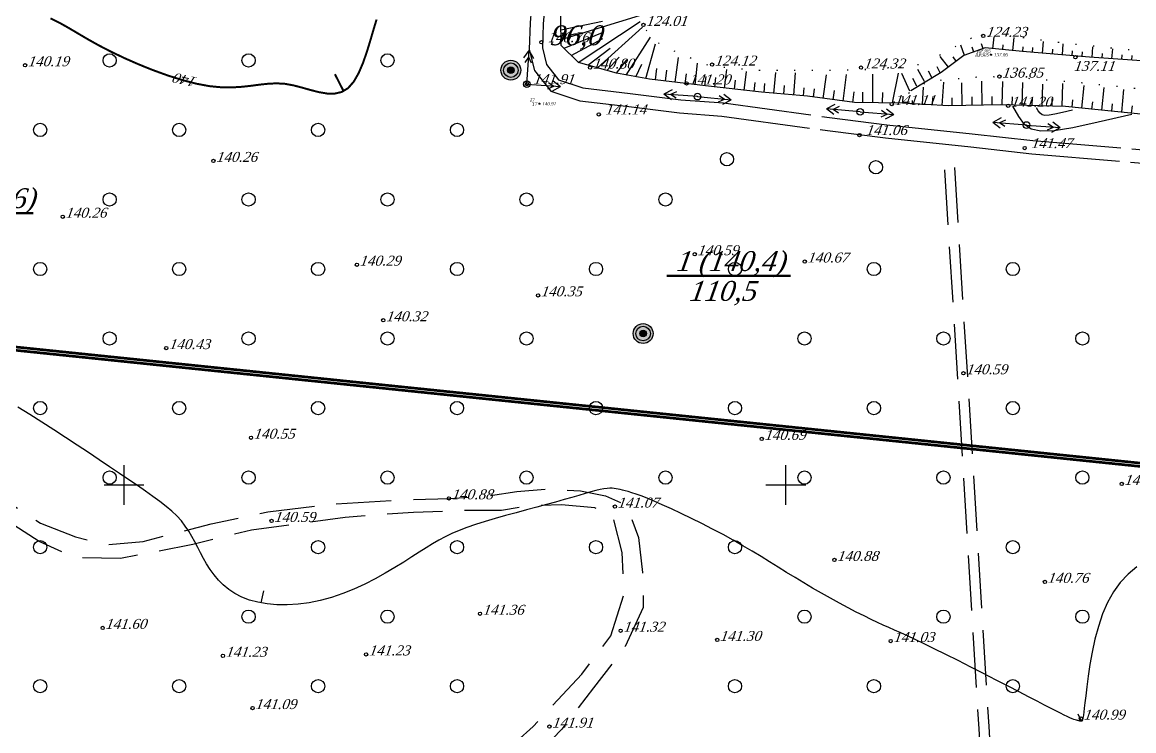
# Model space of a CAD drawing. Header units: millimetres. Extents: x 1400 to 7029, y -1119 to 1612.
# Drawn here: x 2941.4 to 3042.2, y 1150.6 to 1214.7 of the extents above; entities that cross this region are included whole.
import ezdxf
from ezdxf.enums import TextEntityAlignment as Align

# ---------------------------------------------------------------- set-up
doc = ezdxf.new("R2010")
doc.units = ezdxf.units.MM
doc.set_wipeout_variables(frame=1)
for name, pattern in [('ADOT1', [1.6, 0.1, -1.5]), ('AHIDDEN4', [7, 5, -2]), ('AHIDDEN5', [9, 8, -1])]:
    doc.linetypes.add(name, pattern=pattern)
for name, color, linetype in [('02_Горизонт_128', 7, 'Continuous'), ('CONT-MNR', 7, 'Continuous'), ('NOMERA', 7, 'Continuous'), ('авт_дор', 7, 'Continuous'), ('ВЫСОТЫ', 7, 'Continuous'), ('кресты', 7, 'Continuous'), ('НАДЗЕМКА', 7, 'Continuous'), ('НОМЕРА', 7, 'Continuous'), ('ПИКЕТЫ', 7, 'Continuous'), ('РАСТИТ', 7, 'Continuous'), ('Скважины', 7, 'Continuous'), ('СІТУАЦІЯ', 7, 'Continuous'), ('ТОЧКИ', 7, 'Continuous')]:
    doc.layers.add(name, color=color, linetype=linetype)
doc.styles.add('russ', font='timesi.ttf')
doc.styles.add('universw', font='timesi.ttf', dxfattribs={"oblique": 10})

# ---------------------------------------------------------------- blocks, each defined once
blk = doc.blocks.new('A$C29341465')
at = {"color": 0, "linetype": 'ByBlock', "lineweight": -2}
for p, q in [((0.5, 1.2), (0, 1.2)), ((1.2, 2), (1.2, 2.5)), ((1.2, 0.5), (1.2, 0)), ((2, 1.2), (2.5, 1.2))]:
    blk.add_line(p, q, dxfattribs=at)
blk.add_circle((1.2, 1.2), 0.75, dxfattribs=at)
blk = doc.blocks.new('point_s')
at = {"color": 0, "xscale": 0.2, "yscale": 0.2, "zscale": 0.2}
blk.add_blockref('A$C29341465', (-0.25, -0.25), dxfattribs=at)
at = {"layer": 'NOMERA', "color": 1, "style": 'russ'}
blk.add_attdef('NN', text='', height=1, dxfattribs=at).set_placement((-2.16, 0.35), align=Align.BOTTOM_CENTER)
at = {"layer": 'ВЫСОТЫ', "color": 1, "style": 'russ'}
blk.add_attdef('H_VER', (0.88, -0.52), '', height=1, dxfattribs=at)
at = {"layer": 'ВЫСОТЫ', "color": 0, "style": 'russ'}
blk.add_attdef('H_ZEM', (1.19, -1.98), '', height=1, dxfattribs=at)
at = {"layer": 'НОМЕРА', "color": 1, "linetype": 'Continuous', "style": 'russ'}
blk.add_attdef('NAZV', text='', height=1, dxfattribs=at).set_placement((-0.62, -0.07), align=Align.MIDDLE_RIGHT)
at = {"layer": 'ТОЧКИ', "style": 'russ'}
for tag, p in [('T_ST--T_OR', (-0.02, -4.67)), ('H_ST-I-Z', (-0.02, -7.21)), ('S-G_UG-V_UG-V', (0.02, -9.54))]:
    blk.add_attdef(tag, text='', height=1, dxfattribs=at).set_placement(p, align=Align.CENTER)
blk = doc.blocks.new('108')
at = {"color": 0, "linetype": 'Continuous', "lineweight": 0}
blk.add_wipeout([(0.51, -0.12), (0.52, -0.06), (0.52, -0.01), (0.52, 0.05), (0.51, 0.1), (0.5, 0.15), (0.48, 0.2), (0.45, 0.25), (0.42, 0.3), (0.39, 0.34), (0.35, 0.38), (0.31, 0.42), (0.26, 0.45), (0.22, 0.47), (0.17, 0.49), (0.11, 0.51), (0.06, 0.52), (0.01, 0.52), (-0.05, 0.52), (-0.1, 0.51), (-0.15, 0.5), (-0.21, 0.48), (-0.25, 0.45), (-0.3, 0.42), (-0.34, 0.39), (-0.38, 0.35), (-0.42, 0.31), (-0.45, 0.26), (-0.47, 0.22), (-0.49, 0.17), (-0.51, 0.11), (-0.52, 0.06), (-0.52, 0.01), (-0.52, -0.05), (-0.51, -0.1), (-0.5, -0.15), (-0.48, -0.21), (-0.45, -0.25), (-0.42, -0.3), (-0.39, -0.34), (-0.35, -0.38), (-0.31, -0.42), (-0.27, -0.45), (-0.22, -0.47), (-0.17, -0.49), (-0.12, -0.51), (-0.06, -0.52), (-0.01, -0.52), (0.05, -0.52), (0.1, -0.51), (0.15, -0.5), (0.2, -0.48), (0.25, -0.45), (0.3, -0.42), (0.34, -0.39), (0.38, -0.35), (0.42, -0.31), (0.45, -0.27), (0.47, -0.22), (0.49, -0.17)], dxfattribs=at)
at = {"linetype": 'Continuous'}
h = blk.add_hatch(color=0, dxfattribs=at)
edge = h.paths.add_edge_path()
edge.add_arc((0, 0), 0.0196, 0, 360)
at = {"color": 0, "linetype": 'Continuous'}
for radius in [0.5, 0.0196]:
    blk.add_circle((0, 0), radius, dxfattribs=at)
blk = doc.blocks.new('115_3')
at = {"color": 0, "linetype": 'Continuous'}
for p, q in [((0, 0), (5.1, 0)), ((3.22, 0.49), (4.1, 0)), ((3.22, -0.49), (4.1, 0)), ((3.91, 0.76), (5.1, 0)), ((3.91, -0.76), (5.1, 0))]:
    blk.add_line(p, q, dxfattribs=at)
blk = doc.blocks.new('372')
blk.add_circle((0, 0), 1)
blk = doc.blocks.new('368')
at = {"color": 0, "linetype": 'Continuous'}
blk.add_blockref('372', (0, 0), dxfattribs=at)

msp = doc.modelspace()

# ---------------------------------------------------------------- hatches: boundary and pattern name
at = {"layer": 'Скважины', "linetype": 'Continuous'}
for color, points in [(1, [(2986.0196, 1210.4057, 1), (2985.4196, 1210.4057, 1)]), (5, [(2998.6114, 1186.5417, 1), (2996.8114, 1186.5417, 1)]), (5, [(2998.0114, 1186.5417, 1), (2997.4114, 1186.5417, 1)])]:
    msp.add_hatch(color=color, dxfattribs=at).paths.add_polyline_path(points)

# ---------------------------------------------------------------- linework, layer by layer
at = {"layer": '02_Горизонт_128', "color": 0, "linetype": 'Continuous'}
for p, q in [((2990.2592, 1214.0732), (2994.017, 1214.8457)), ((2990.2783, 1213.1732), (2997.3713, 1215.357)), ((2991.8336, 1211.113), (2997.4466, 1214.8216)), ((2990.56, 1212.3854), (2994.0386, 1213.8298)), ((2993.5623, 1210.6164), (2997.6534, 1214.2957)), ((2991.1968, 1211.7492), (2994.0502, 1213.2862)), ((2996.1801, 1209.9661), (2998.3813, 1213.3888)), ((2997.9526, 1209.6508), (2998.8226, 1212.7934)), ((3026.8436, 1211.7463), (3026.5091, 1212.6839)), ((3027.6937, 1212.0496), (3027.5414, 1212.4766)), ((3028.5439, 1212.3529), (3028.3916, 1212.7799)), ((3029.4319, 1212.3517), (3029.5349, 1213.4275)), ((3030.3304, 1212.2656), (3030.3712, 1212.6917)), ((3031.2289, 1212.1795), (3031.3416, 1213.3559)), ((3032.1274, 1212.0936), (3032.1632, 1212.5204)), ((3033.9263, 1211.9427), (3034.0154, 1213.0047)), ((3035.7253, 1211.7918), (3035.8082, 1212.7806)), ((3038.4239, 1211.5681), (3038.4913, 1212.5064)), ((2992.6962, 1210.8618), (2994.7134, 1212.4111)), ((2994.4283, 1210.3711), (2995.5339, 1211.5915)), ((3000.6304, 1209.305), (3000.9065, 1211.5629)), ((3025.3893, 1210.6818), (3024.6576, 1211.6584)), ((3026.1116, 1211.223), (3025.8195, 1211.6129)), ((3033.0269, 1212.0181), (3033.0627, 1212.4449)), ((3034.8258, 1211.8672), (3034.8616, 1212.294)), ((3036.6247, 1211.7163), (3036.6605, 1212.1431)), ((3037.5242, 1211.6409), (3037.56, 1212.0677)), ((3039.3242, 1211.5034), (3039.3549, 1211.9309)), ((3040.2245, 1211.4387), (3040.2882, 1212.3247)), ((3041.1248, 1211.3739), (3041.1555, 1211.8014)), ((3042.0251, 1211.3092), (3042.0558, 1211.7367)), ((2995.2944, 1210.1258), (2996.2226, 1211.3429)), ((2997.0664, 1209.8084), (2997.5855, 1210.9568)), ((2998.8434, 1209.5236), (2998.9707, 1210.5644)), ((3002.4173, 1209.0864), (3002.6552, 1211.0312)), ((3005.0998, 1208.7761), (3005.2891, 1210.4638)), ((3023.2129, 1209.3806), (3022.6289, 1210.4707)), ((3024.6532, 1210.1676), (3024.3612, 1210.7126)), ((2999.7369, 1209.4143), (2999.8569, 1210.3953)), ((3001.5238, 1209.1957), (3001.6319, 1210.0794)), ((3003.3108, 1208.9772), (3003.4161, 1209.8382)), ((3004.2053, 1208.8764), (3004.301, 1209.73)), ((3005.9943, 1208.6758), (3006.088, 1209.5114)), ((3006.8889, 1208.5755), (3007.0814, 1210.2921)), ((3009.5754, 1208.3038), (3009.7377, 1210.1846)), ((3011.369, 1208.1489), (3011.5434, 1210.1692)), ((3014.052, 1207.8494), (3014.3371, 1209.9773)), ((3015.8363, 1207.6102), (3016.1579, 1210.0099)), ((3018.5274, 1207.4534), (3018.5553, 1210.0522)), ((3020.3275, 1207.4341), (3020.8567, 1210.1352)), ((3021.8835, 1208.4966), (3021.1681, 1210.1062)), ((3022.544, 1208.9678), (3022.1832, 1209.6653)), ((3023.8785, 1209.7318), (3023.5834, 1210.3018)), ((3007.7834, 1208.4752), (3007.8759, 1209.3004)), ((3008.6786, 1208.3812), (3008.7495, 1209.2024)), ((3010.4722, 1208.2264), (3010.5391, 1209.0018)), ((3012.2658, 1208.0715), (3012.3291, 1208.8045)), ((3013.1598, 1207.9689), (3013.261, 1208.724)), ((3014.9441, 1207.7298), (3015.0566, 1208.569)), ((3016.7285, 1207.4907), (3016.8561, 1208.4431)), ((3017.6273, 1207.4631), (3017.6376, 1208.4252)), ((3019.4274, 1207.4437), (3019.4376, 1208.3839))]:
    msp.add_line(p, q, dxfattribs=at)
at = {"layer": '02_Горизонт_128', "color": 7, "linetype": 'Continuous'}
for p, q in [((3023.035, 1207.3173), (3023.1276, 1208.8796)), ((3024.8424, 1207.2102), (3024.9666, 1209.3065)), ((3026.6517, 1207.2015), (3026.6095, 1209.2544)), ((3028.4618, 1207.2387), (3028.4174, 1209.4049)), ((3030.272, 1207.2696), (3030.3322, 1209.3773)), ((3032.0818, 1207.218), (3032.1411, 1209.2944)), ((3033.8916, 1207.1663), (3033.9481, 1209.1457)), ((3035.7014, 1207.1146), (3035.7606, 1209.1867)), ((3037.5043, 1206.9553), (3037.7117, 1209.0177)), ((3039.3058, 1206.7742), (3039.5129, 1208.8344)), ((3041.1073, 1206.5931), (3041.3141, 1208.651)), ((3021.2739, 1207.4744), (3021.2969, 1208.0617)), ((3022.1313, 1207.3708), (3022.1482, 1207.6565)), ((3023.9387, 1207.2637), (3023.9778, 1207.9237)), ((3025.7466, 1207.1829), (3025.7317, 1207.9078)), ((3027.5568, 1207.2201), (3027.5412, 1207.9789)), ((3029.3669, 1207.2573), (3029.3511, 1208.0266)), ((3031.1769, 1207.2438), (3031.1986, 1208.0033)), ((3032.9867, 1207.1921), (3033.0077, 1207.9265)), ((3034.7965, 1207.1405), (3034.8167, 1207.8457)), ((3036.6036, 1207.0459), (3036.6724, 1207.7309)), ((3038.4051, 1206.8648), (3038.4741, 1207.5519)), ((3040.2065, 1206.6837), (3040.2755, 1207.37)), ((3042.008, 1206.5026), (3042.0769, 1207.1882))]:
    msp.add_line(p, q, dxfattribs=at)
at = {"layer": '02_Горизонт_128', "color": 32, "linetype": 'ADOT1', "flags": 128}
for points in [[(2998.1123, 1320.4047), (2998.3704, 1319.6539), (2999.8292, 1308.9543), (3000.183, 1305.6637), (3000.219, 1303.5788), (2999.3801, 1296.3957), (2998.4023, 1288.4092), (2998.4402, 1282.1465), (2997.8886, 1276.4525), (2998.5321, 1273.4219), (2998.8079, 1269.5647), (2997.7966, 1265.8912), (2997.3165, 1257.7587), (2996.9939, 1251.9588), (2997.381, 1246.2233), (2997.7697, 1241.1619), (2996.9956, 1235.8131), (2997.3827, 1229.111), (2998.2202, 1223.8015), (2997.7046, 1218.1362), (2997.7046, 1214.325), (2999.3188, 1212.676), (3003.736, 1210.7994), (3008.0516, 1210.3936), (3014.5504, 1210.3936), (3019.7291, 1210.4951), (3023.2323, 1211.0023)], [(3024.5841, 1211.7703), (3024.5841, 1211.7703), (3027.508, 1213.3467), (3030.3392, 1213.6249), (3035.4444, 1212.9294), (3041.6636, 1212.2803), (3046.7689, 1212.0949), (3051.967, 1211.5385), (3056.6724, 1211.6312), (3061.9169, 1211.9093), (3063.7734, 1212.373), (3066.2332, 1212.5121), (3069.8533, 1211.7239), (3072.9165, 1210.6112), (3076.8259, 1209.8219), (3080.2603, 1209.2192), (3085.4585, 1208.9874), (3089.7938, 1209.3106), (3092.9034, 1210.0061), (3097.2661, 1210.1916), (3103.8566, 1209.6816), (3108.838, 1209.1789), (3111.9063, 1208.814), (3113.9518, 1208.5586), (3119.2681, 1209.2264), (3124.1725, 1210.0429), (3127.2669, 1210.0429), (3130.0693, 1209.8679), (3133.4557, 1209.7513), (3136.9588, 1210.6845), (3141.0457, 1212.6675), (3143.3227, 1214.0673), (3148.3146, 1217.1585), (3151.5258, 1218.7916), (3154.737, 1220.3663), (3159.1743, 1221.6495), (3162.7941, 1222.6993), (3165.8885, 1223.6325), (3168.5159, 1224.6823), (3172.4725, 1227.2809), (3178.5384, 1231.1031), (3182.1779, 1232.9676), (3184.231, 1233.8066), (3188.1698, 1233.3121), (3191.9837, 1235.1482), (3197.9663, 1238.8323), (3199.5286, 1240.2094), (3203.5263, 1242.3668), (3207.9015, 1245.1852), (3209.1881, 1247.2967), (3210.2909, 1249.4542), (3212.1289, 1249.7755), (3214.5643, 1249.9132), (3217.0457, 1251.4739), (3224.0096, 1254.3543), (3230.5464, 1256.9222), (3237.8176, 1259.3435), (3242.3714, 1261.1044), (3248.8654, 1263.832), (3249.7127, 1263.6577)]]:
    msp.add_lwpolyline(points, dxfattribs=at)
at = {"layer": '02_Горизонт_128', "color": 250, "linetype": 'ADOT1', "flags": 128}
for points in [[(2998.1123, 1320.4047), (2998.3704, 1319.6539), (2999.8292, 1308.9543), (3000.183, 1305.6637), (3000.219, 1303.5788), (2999.3801, 1296.3957), (2998.4023, 1288.4092), (2998.4402, 1282.1465), (2997.8886, 1276.4525), (2998.5321, 1273.4219), (2998.8079, 1269.5647), (2997.7966, 1265.8912), (2997.3165, 1257.7587), (2996.9939, 1251.9588), (2997.381, 1246.2233), (2997.7697, 1241.1619), (2996.9956, 1235.8131), (2997.3827, 1229.111), (2998.2202, 1223.8015), (2997.7046, 1218.1362), (2997.7046, 1214.325), (2999.3188, 1212.676), (3003.736, 1210.7994), (3008.0516, 1210.3936), (3014.5504, 1210.3936), (3019.7291, 1210.4951), (3023.2323, 1211.0023)], [(3024.5841, 1211.7703), (3024.5841, 1211.7703), (3027.508, 1213.3467), (3030.3392, 1213.6249), (3035.4444, 1212.9294), (3041.6636, 1212.2803), (3046.7689, 1212.0949), (3051.967, 1211.5385), (3056.6724, 1211.6312), (3061.9169, 1211.9093), (3063.7734, 1212.373), (3066.2332, 1212.5121), (3069.8533, 1211.7239), (3072.9165, 1210.6112), (3076.8259, 1209.8219), (3080.2603, 1209.2192), (3085.4585, 1208.9874), (3089.7938, 1209.3106), (3092.9034, 1210.0061), (3097.2661, 1210.1916), (3103.8566, 1209.6816), (3108.838, 1209.1789), (3111.9063, 1208.814), (3113.9518, 1208.5586), (3119.2681, 1209.2264), (3124.1725, 1210.0429), (3127.2669, 1210.0429), (3130.0693, 1209.8679), (3133.4557, 1209.7513), (3136.9588, 1210.6845), (3141.0457, 1212.6675), (3143.3227, 1214.0673), (3148.3146, 1217.1585), (3151.5258, 1218.7916), (3154.737, 1220.3663), (3159.1743, 1221.6495), (3162.7941, 1222.6993), (3165.8885, 1223.6325), (3168.5159, 1224.6823), (3172.4725, 1227.2809), (3178.5384, 1231.1031), (3182.1779, 1232.9676), (3184.231, 1233.8066), (3188.1698, 1233.3121), (3191.9837, 1235.1482), (3197.9663, 1238.8323), (3199.5286, 1240.2094), (3203.5263, 1242.3668), (3207.9015, 1245.1852), (3209.1881, 1247.2967), (3210.2909, 1249.4542), (3212.1289, 1249.7755), (3214.5643, 1249.9132), (3217.0457, 1251.4739), (3224.0096, 1254.3543), (3230.5464, 1256.9222), (3237.8176, 1259.3435), (3242.3714, 1261.1044), (3248.8654, 1263.832), (3249.7127, 1263.6577)]]:
    msp.add_lwpolyline(points, dxfattribs=at)
at = {"layer": '02_Горизонт_128', "color": 7, "linetype": 'ADOT1', "flags": 128}
msp.add_lwpolyline([(3020.4052, 1207.5098), (3023.6237, 1209.4265), (3028.5798, 1209.8391), (3031.4709, 1209.7703), (3037.3219, 1209.289), (3044.0677, 1208.6014), (3048.6108, 1208.2575), (3051.6395, 1208.2575), (3055.9952, 1208.6945), (3062.8664, 1208.4631), (3066.3406, 1207.8461), (3074.0786, 1208.7296), (3079.7937, 1208.0375), (3086.8458, 1207.8557), (3090.7953, 1208.2199), (3095.1795, 1207.6522), (3100.6316, 1206.8352), (3110.1421, 1206.3082), (3115.4163, 1206.69), (3122.8154, 1207.8876), (3125.3372, 1208.1884), (3131.0008, 1207.9722), (3134.9307, 1207.9249), (3137.5348, 1208.6344), (3140.3756, 1210.006), (3145.1711, 1212.6156), (3151.4683, 1215.8792), (3155.7422, 1218.112), (3160.4296, 1220.0512), (3163.7913, 1221.1391), (3166.5374, 1221.8485)], dxfattribs=at)
at = {"layer": '02_Горизонт_128', "color": 0, "linetype": 'Continuous', "flags": 128}
msp.add_lwpolyline([(3047.2241, 1210.9353), (3038.197, 1211.5844), (3032.1171, 1212.0944), (3028.729, 1212.419), (3026.7798, 1211.7235), (3024.7376, 1210.1935), (3021.9802, 1208.5337)], dxfattribs=at)
at = {"layer": '02_Горизонт_128', "color": 30, "linetype": 'Continuous', "flags": 128}
msp.add_lwpolyline([(3036.6505, 1206.7739), (3035.728, 1206.5589), (3035.029, 1206.4082), (3034.5151, 1206.3245), (3034.1482, 1206.3104), (3033.89, 1206.3686), (3033.7022, 1206.502), (3033.5466, 1206.713), (3033.3848, 1207.0046)], dxfattribs=at)
at = {"layer": '02_Горизонт_128', "color": 7, "linetype": 'Continuous'}
for centre in [(2997.7347, 1214.4996), (3028.5574, 1213.5131), (2988.4843, 1212.9345), (3036.906, 1211.5767), (2992.9012, 1210.6382), (3003.9611, 1210.9104), (3017.4685, 1210.6458), (3030.0142, 1209.8237), (3001.6575, 1209.2001), (3020.2565, 1207.3331), (3030.812, 1207.1864)]:
    msp.add_circle(centre, 0.15, dxfattribs=at)
at = {"layer": 'CONT-MNR', "color": 30, "linetype": 'Continuous', "const_width": 0.18, "flags": 128}
msp.add_lwpolyline([(2973.544, 1214.9941), (2973.2637, 1214.0722), (2972.9714, 1213.0712), (2972.6566, 1212.0453), (2972.3088, 1211.049), (2971.9178, 1210.1366), (2971.473, 1209.3623), (2970.964, 1208.7805), (2970.3841, 1208.4291), (2969.7415, 1208.2804), (2969.0482, 1208.29), (2968.316, 1208.414), (2967.5568, 1208.6079), (2966.7826, 1208.8278), (2966.0052, 1209.0293), (2965.2366, 1209.1683), (2964.4839, 1209.2127), (2963.7352, 1209.1792), (2962.9736, 1209.0968), (2962.1825, 1208.9941), (2961.345, 1208.9001), (2960.4445, 1208.8436), (2959.4641, 1208.8535), (2958.3871, 1208.9586), (2957.2046, 1209.1798), (2955.9395, 1209.5068), (2954.6225, 1209.9213), (2953.2843, 1210.4049), (2951.9554, 1210.9395), (2950.6668, 1211.5066), (2949.449, 1212.088), (2948.3328, 1212.6654), (2947.3379, 1213.2225), (2946.4402, 1213.7511), (2945.6047, 1214.245), (2944.7962, 1214.698), (2943.9797, 1215.1038)], dxfattribs=at)
at = {"layer": 'CONT-MNR', "color": 30, "linetype": 'Continuous', "const_width": 0.18, "elevation": 42, "flags": 128}
msp.add_lwpolyline([(2970.5436, 1208.5257), (2969.7702, 1210.0348)], dxfattribs=at)
at = {"layer": 'CONT-MNR', "color": 30, "linetype": 'Continuous', "elevation": 42.3}
msp.add_lwpolyline([(3042.4915, 1165.4008), (3041.6895, 1164.7295), (3040.9808, 1163.9759), (3040.3617, 1163.1306), (3039.8282, 1162.1841), (3039.3756, 1161.1346), (3038.9971, 1160.0105), (3038.6847, 1158.848), (3038.4307, 1157.6832), (3038.2275, 1156.5521), (3038.0673, 1155.491), (3037.9424, 1154.5358), (3037.845, 1153.7227), (3037.7683, 1153.078), (3037.7089, 1152.5889), (3037.6644, 1152.2326), (3037.6323, 1151.9867), (3037.6101, 1151.8284), (3037.5954, 1151.7351), (3037.5857, 1151.6841), (3037.5785, 1151.6528), (3037.5718, 1151.6226), (3037.5647, 1151.5907), (3037.5568, 1151.5582), (3037.5477, 1151.5265), (3037.537, 1151.4966), (3037.5243, 1151.4698), (3037.5092, 1151.4473), (3037.4913, 1151.4303), (3037.47, 1151.4196), (3037.4453, 1151.4148), (3037.4169, 1151.4148), (3037.3844, 1151.4189), (3037.3477, 1151.426), (3037.3064, 1151.4354), (3037.2605, 1151.446), (3037.2096, 1151.4571), (3037.1526, 1151.4684), (3037.0852, 1151.4828), (3037.0023, 1151.5038), (3036.8987, 1151.5352), (3036.7692, 1151.5804), (3036.6086, 1151.643), (3036.4119, 1151.7267), (3036.1738, 1151.835), (3035.8885, 1151.9716), (3035.5472, 1152.1407), (3035.1405, 1152.3465), (3034.659, 1152.5934), (3034.0931, 1152.8854), (3033.4335, 1153.2271), (3032.6708, 1153.6225), (3031.7954, 1154.0759), (3030.8049, 1154.5881), (3029.7247, 1155.145), (3028.5875, 1155.7292), (3027.4256, 1156.3231), (3026.2715, 1156.9091), (3025.1577, 1157.4698), (3024.1166, 1157.9875), (3023.1807, 1158.4447), (3022.3728, 1158.8295), (3021.6764, 1159.1517), (3021.0656, 1159.4269), (3020.5142, 1159.6705), (3019.9961, 1159.8981), (3019.4854, 1160.125), (3018.9557, 1160.3669), (3018.3812, 1160.6391), (3017.742, 1160.9536), (3017.0436, 1161.3082), (3016.2978, 1161.697), (3015.5166, 1162.1144), (3014.7117, 1162.5545), (3013.895, 1163.0116), (3013.0783, 1163.4798), (3012.2734, 1163.9534), (3011.4887, 1164.4277), (3010.7185, 1164.9026), (3009.9535, 1165.3791), (3009.1845, 1165.8581), (3008.4023, 1166.3405), (3007.5976, 1166.8275), (3006.7614, 1167.3199), (3005.8843, 1167.8187), (3004.9618, 1168.3233), (3004.0085, 1168.827), (3003.0435, 1169.3212), (3002.0862, 1169.7976), (3001.1556, 1170.2477), (3000.271, 1170.6632), (2999.4517, 1171.0356), (2998.7169, 1171.3566), (2998.0808, 1171.6203), (2997.5377, 1171.8314), (2997.0772, 1171.9971), (2996.6886, 1172.1247), (2996.3613, 1172.2215), (2996.0847, 1172.2947), (2995.8483, 1172.3516), (2995.6414, 1172.3995), (2995.4536, 1172.4437), (2995.2747, 1172.4827), (2995.0948, 1172.5129), (2994.9038, 1172.5309), (2994.6918, 1172.5332), (2994.4487, 1172.5163), (2994.1646, 1172.4767), (2993.8294, 1172.411), (2993.4348, 1172.3167), (2992.979, 1172.1953), (2992.4621, 1172.0496), (2991.884, 1171.8821), (2991.2446, 1171.6954), (2990.5439, 1171.4922), (2989.7818, 1171.275), (2988.9583, 1171.0465), (2988.0764, 1170.8089), (2987.1515, 1170.5636), (2986.2021, 1170.3114), (2985.2467, 1170.0532), (2984.3036, 1169.79), (2983.3915, 1169.5226), (2982.5286, 1169.252), (2981.7336, 1168.9791), (2981.0185, 1168.7038), (2980.3696, 1168.4221), (2979.7669, 1168.1287), (2979.1903, 1167.8185), (2978.6199, 1167.4865), (2978.0355, 1167.1275), (2977.4171, 1166.7364), (2976.7447, 1166.308), (2976.0029, 1165.8407), (2975.1958, 1165.3458), (2974.3319, 1164.8381), (2973.42, 1164.3324), (2972.4687, 1163.8436), (2971.4867, 1163.3864), (2970.4827, 1162.9756), (2969.4653, 1162.626), (2968.4434, 1162.3497), (2967.4272, 1162.1477), (2966.4266, 1162.0181), (2965.452, 1161.9594), (2964.5135, 1161.9697), (2963.6214, 1162.0474), (2962.7858, 1162.1907), (2962.017, 1162.3978), (2961.3225, 1162.6662), (2960.6993, 1162.9892), (2960.1415, 1163.3596), (2959.6435, 1163.77), (2959.1995, 1164.213), (2958.8037, 1164.6812), (2958.4504, 1165.1672), (2958.1338, 1165.6637), (2957.8475, 1166.164), (2957.5819, 1166.6652), (2957.3265, 1167.165), (2957.0711, 1167.6611), (2956.8053, 1168.1515), (2956.5186, 1168.6338), (2956.2009, 1169.1059), (2955.8417, 1169.5655), (2955.4322, 1170.012), (2954.9704, 1170.4505), (2954.4556, 1170.8878), (2953.8872, 1171.3307), (2953.2648, 1171.7859), (2952.5876, 1172.2602), (2951.8552, 1172.7604), (2951.0669, 1173.2931), (2950.2233, 1173.8632), (2949.3288, 1174.4672), (2948.389, 1175.0998), (2947.4093, 1175.7557), (2946.3953, 1176.4295), (2945.3526, 1177.1159), (2944.2866, 1177.8093), (2943.2029, 1178.5046), (2942.1086, 1179.1953), (2941.0174, 1179.8706)], dxfattribs=at)
at = {"layer": 'CONT-MNR', "color": 30, "linetype": 'Continuous', "elevation": 42.3, "flags": 128}
for points in [[(2963.0864, 1162.1392), (2963.3254, 1163.2178)], [(3037.47, 1151.4196), (3037.1566, 1152.0645)]]:
    msp.add_lwpolyline(points, dxfattribs=at)
at = {"layer": 'кресты', "color": 3, "linetype": 'Continuous'}
for p, q in [((2950.6513, 1171.0275), (2950.6513, 1174.6275)), ((3010.6513, 1171.0275), (3010.6513, 1174.6275)), ((2948.8513, 1172.8275), (2952.4513, 1172.8275)), ((3008.8513, 1172.8275), (3012.4513, 1172.8275))]:
    msp.add_line(p, q, dxfattribs=at)
at = {"layer": 'ПИКЕТЫ', "color": 7, "linetype": 'Continuous'}
for centre in [(2941.6764, 1210.8451), (2993.6953, 1206.3945), (3017.3323, 1204.5285), (3032.3083, 1203.3405), (2958.7551, 1202.1854), (2945.091, 1197.1263), (3002.3892, 1193.7306), (2971.7614, 1192.782), (3012.3685, 1193.0694), (2988.1932, 1190.0031), (2974.155, 1187.7413), (2954.4799, 1185.2221), (3026.7518, 1182.9397), (2962.1588, 1177.1076), (3008.4743, 1176.9943), (3041.1071, 1172.922), (2980.1099, 1171.6075), (2995.1579, 1170.8664), (2964.0174, 1169.5647), (3015.0577, 1166.0271), (3034.1382, 1164.0457), (2982.9233, 1161.1529), (2948.7091, 1159.8749), (2995.6767, 1159.6184), (3004.4288, 1158.7839), (3020.1588, 1158.6807), (2959.6132, 1157.3429), (2972.5993, 1157.4682), (2962.2964, 1152.6064), (2989.2204, 1150.9324), (3037.4105, 1151.6547)]:
    msp.add_circle(centre, 0.15, dxfattribs=at)
at = {"layer": 'Скважины', "color": 0, "linetype": 'Continuous', "lineweight": 50}
for p, q in [((2931.1769, 1197.4651), (2942.3961, 1197.4632)), ((2999.856, 1191.7631), (3011.0752, 1191.7612))]:
    msp.add_line(p, q, dxfattribs=at)
at = {"layer": 'Скважины', "color": 1, "linetype": 'Continuous'}
for centre, radius in [((2985.7196, 1210.4057), 0.3), ((2985.7245, 1210.3654), 0.15), ((2985.8496, 1210.3805), 0.15)]:
    msp.add_circle(centre, radius, dxfattribs=at)
at = {"layer": 'Скважины', "color": 1}
msp.add_circle((2985.7245, 1210.3654), 0.15, dxfattribs=at)
at = {"layer": 'Скважины', "color": 5, "linetype": 'Continuous'}
for centre, radius in [((2997.7114, 1186.5417), 0.9), ((2997.7114, 1186.5417), 0.66), ((2997.7114, 1186.5417), 0.3), ((2997.7164, 1186.5015), 0.15), ((2997.8414, 1186.5166), 0.15)]:
    msp.add_circle(centre, radius, dxfattribs=at)
at = {"layer": 'Скважины', "color": 5}
msp.add_circle((2997.7164, 1186.5015), 0.15, dxfattribs=at)
at = {"layer": 'СІТУАЦІЯ', "color": 7, "linetype": 'AHIDDEN4', "flags": 128}
for points in [[(3030.2019, 1119.5377), (3028.178, 1150.7226), (3025.0423, 1201.9704)], [(3031.1052, 1119.7518), (3029.0815, 1150.9343), (3025.946, 1202.1795)], [(2931.7935, 1178.328), (2932.6536, 1177.0787), (2935.9695, 1174.5652), (2939.9715, 1171.3661), (2943.0587, 1169.3666), (2946.2602, 1168.1099), (2949.176, 1167.4243), (2952.3775, 1167.71), (2958.552, 1169.3095), (2963.6973, 1170.3949), (2969.4716, 1171.0804), (2976.2431, 1171.4863), (2980.1879, 1171.6006), (2983.561, 1171.8291), (2986.248, 1172.2289), (2988.9922, 1172.4575), (2992.0223, 1172.2861), (2994.3091, 1171.8291), (2996.2177, 1171.0039), (2997.2973, 1168.0553), (2997.6572, 1164.8908), (2997.7292, 1161.7264), (2996.0738, 1158.2024), (2993.2283, 1154.4411), (2990.3402, 1150.7094), (2989.4937, 1149.8138), (2989.3467, 1149.079), (2990.8156, 1148.0092), (2995.7701, 1145.1483), (3000.0109, 1142.999), (3004.592, 1140.4615), (3007.6793, 1138.123), (3010.451, 1136.0199), (3013.5382, 1133.3082), (3021.5585, 1124.697), (3025.2477, 1120.5657), (3026.2018, 1119.7395), (3030.2727, 1119.4853)]]:
    msp.add_lwpolyline(points, dxfattribs=at)
msp.add_lwpolyline([(2933.0236, 1174.6741), (2932.6806, 1174.3313), (2934.7959, 1170.7895), (2936.7397, 1166.2194), (2938.1118, 1159.4213), (2938.5232, 1155.2247), (2938.8663, 1150.4832), (2938.5232, 1146.8842), (2937.4942, 1144.6563), (2937.843, 1143.8939), (2941.502, 1141.4946), (2944.189, 1138.8097), (2946.876, 1134.6966), (2949.918, 1130.6203), (2951.9762, 1129.6492), (2955.1778, 1129.5349), (2957.5218, 1129.8777), (2963.4103, 1133.0768), (2973.6643, 1139.604), (2980.2961, 1144.2884), (2987.7447, 1150.9419), (2992.1468, 1155.6834), (2994.7767, 1159.1681), (2995.9773, 1162.9385), (2995.8058, 1166.7088), (2995.0048, 1169.941), (2993.3469, 1170.7408), (2990.3169, 1171.0264), (2987.2296, 1170.9122), (2984.8856, 1170.5123), (2981.9699, 1170.5123), (2976.8817, 1170.3409), (2970.7073, 1169.8839), (2962.1888, 1168.7413), (2956.872, 1167.4274), (2950.3194, 1166.1675), (2946.1459, 1166.2247), (2942.9443, 1167.71), (2939.8, 1169.7094), (2936.141, 1172.6229), (2934.1972, 1174.1081)], close=True, dxfattribs=at)

# ---------------------------------------------------------------- block references
at = {"color": 7, "xscale": 0.3, "yscale": 0.3, "zscale": 0.3}
msp.add_blockref('point_s', (2988.3103, 1207.3695), dxfattribs=at).add_auto_attribs({'NN': 'T7', 'H_VER': '140.91', 'NAZV': 'T7'})
at = {"layer": '02_Горизонт_128', "color": 7, "xscale": 0.3, "yscale": 0.3, "zscale": 0.3}
msp.add_blockref('point_s', (3029.2573, 1211.8095), dxfattribs=at).add_auto_attribs({'NN': 'RP305', 'H_VER': '137.06', 'NAZV': 'RP305'})
at = {"layer": 'НАДЗЕМКА', "color": 7, "linetype": 'Continuous', "xscale": 0.6, "yscale": 0.6, "zscale": 0.6}
for p in [(2987.1703, 1209.1425), (3002.6473, 1208.0085), (3017.3912, 1206.6277), (3032.4735, 1205.434)]:
    msp.add_blockref('108', p, dxfattribs=at)
at = {"layer": 'РАСТИТ', "color": 7, "linetype": 'Continuous', "xscale": 0.6, "yscale": 0.6, "zscale": 0.6}
for p in [(2949.3397, 1211.2909), (2961.9397, 1211.2909), (2974.5397, 1211.2909), (2943.0397, 1204.9909), (2955.6397, 1204.9909), (2968.2397, 1204.9909), (2980.8397, 1204.9909), (3005.3161, 1202.3331), (3018.8206, 1201.6101), (2949.3397, 1198.6909), (2961.9397, 1198.6909), (2974.5397, 1198.6909), (2987.1397, 1198.6909), (2999.7397, 1198.6909), (2943.0397, 1192.3909), (2955.6397, 1192.3909), (2968.2397, 1192.3909), (2980.8397, 1192.3909), (2993.4397, 1192.3909), (3006.0397, 1192.3909), (3018.6397, 1192.3909), (3031.2397, 1192.3909), (2949.3397, 1186.0909), (2961.9397, 1186.0909), (2974.5397, 1186.0909), (2987.1397, 1186.0909), (3012.3397, 1186.0909), (3024.9397, 1186.0909), (3037.5397, 1186.0909), (2943.0397, 1179.7909), (2955.6397, 1179.7909), (2968.2397, 1179.7909), (2980.8397, 1179.7909), (2993.4397, 1179.7909), (3006.0397, 1179.7909), (3018.6397, 1179.7909), (3031.2397, 1179.7909), (2949.3397, 1173.4909), (2961.9397, 1173.4909), (2974.5397, 1173.4909), (2987.1397, 1173.4909), (2999.7397, 1173.4909), (3012.3397, 1173.4909), (3024.9397, 1173.4909), (3037.5397, 1173.4909), (2943.0397, 1167.1909), (2968.2397, 1167.1909), (2980.8397, 1167.1909), (2993.4397, 1167.1909), (3006.0397, 1167.1909), (3031.2397, 1167.1909), (2961.9397, 1160.8909), (2974.5397, 1160.8909), (3012.3397, 1160.8909), (3024.9397, 1160.8909), (3037.5397, 1160.8909), (2943.0397, 1154.5909), (2955.6397, 1154.5909), (2968.2397, 1154.5909), (2980.8397, 1154.5909), (3006.0397, 1154.5909), (3018.6397, 1154.5909), (3031.2397, 1154.5909)]:
    msp.add_blockref('368', p, dxfattribs=at)

# ---------------------------------------------------------------- texts
at = {"layer": '02_Горизонт_128', "color": 7, "linetype": 'Continuous', "style": 'universw', "oblique": 10}
for s, p in [('124.01', (2998.0033, 1214.413)), ('140.76', (2989.0843, 1212.9345)), ('124.23', (3028.8259, 1213.4264)), ('140.80', (2993.1697, 1210.5515)), ('124.12', (3004.2297, 1210.8238)), ('124.32', (3017.737, 1210.5591)), ('136.85', (3030.2827, 1209.737)), ('137.11', (3036.7696, 1210.3375)), ('141.20', (3001.926, 1209.1134)), ('141.11', (3020.525, 1207.2464)), ('141.20', (3031.0806, 1207.0997))]:
    msp.add_text(s, height=0.9, dxfattribs=at).set_placement(p)
at = {"layer": 'CONT-MNR', "color": 30, "linetype": 'Continuous', "style": 'universw', "oblique": 10}
msp.add_text('140', height=0.9, rotation=167.295317, dxfattribs=at).set_placement((2956.1952, 1209.511), align=Align.MIDDLE)
at = {"layer": 'ПИКЕТЫ', "color": 7, "linetype": 'Continuous', "style": 'universw', "oblique": 10}
for s, p in [('140.19', (2941.9449, 1210.7585)), ('141.14', (2994.2953, 1206.3945)), ('141.06', (3017.9323, 1204.5285)), ('141.47', (3032.9083, 1203.3405)), ('140.26', (2959.0237, 1202.0987)), ('140.26', (2945.3596, 1197.0396)), ('140.59', (3002.6577, 1193.644)), ('140.29', (2972.0299, 1192.6953)), ('140.67', (3012.6371, 1192.9828)), ('140.35', (2988.4617, 1189.9165)), ('140.32', (2974.4235, 1187.6546)), ('140.43', (2954.7485, 1185.1355)), ('140.59', (3027.0203, 1182.853)), ('140.55', (2962.4273, 1177.0209)), ('140.69', (3008.7429, 1176.9076)), ('140.51', (3041.3757, 1172.8353)), ('140.88', (2980.3784, 1171.5209)), ('141.07', (2995.4264, 1170.7798)), ('140.59', (2964.2859, 1169.478)), ('140.88', (3015.3263, 1165.9405)), ('140.76', (3034.4067, 1163.959)), ('141.36', (2983.1918, 1161.0662)), ('141.60', (2948.9776, 1159.7882)), ('141.32', (2995.9452, 1159.5317)), ('141.30', (3004.6973, 1158.6972)), ('141.03', (3020.4273, 1158.594)), ('141.23', (2959.8817, 1157.2562)), ('141.23', (2972.8679, 1157.3815)), ('141.09', (2962.565, 1152.5197)), ('140.99', (3037.679, 1151.568)), ('141.91', (2989.4889, 1150.8457))]:
    msp.add_text(s, height=0.9, dxfattribs=at).set_placement(p)
at = {"layer": 'Скважины', "color": 7, "style": 'universw', "oblique": 10}
for s, p in [('96,0', (2989.2444, 1212.6646)), ('34 (140,6)', (2931.3263, 1197.9088)), (' 1 (140,4)', (3000.0054, 1192.2068)), ('110,5', (3001.8671, 1189.506))]:
    msp.add_text(s, height=1.8, dxfattribs=at).set_placement(p)

# ---------------------------------------------------------------- next in the draw order: hatches: boundary and pattern name
at = {"layer": 'Скважины', "linetype": 'Continuous'}
msp.add_hatch(color=1, dxfattribs=at).paths.add_polyline_path([(2986.6196, 1210.4057, 1), (2984.8196, 1210.4057, 1)])

# ---------------------------------------------------------------- next in the draw order: linework, layer by layer
at = {"color": 6, "linetype": 'Continuous', "lineweight": 60, "flags": 128}
msp.add_lwpolyline([(3374.7034, 1362.0214, 0.24, 0.24, 0), (3263.109, 1295.3115, 0.24, 0.24, 0), (3249.1634, 1263.3117, 0.24, 0.24, 0), (3217.6097, 1221.1407, 0.24, 0.24, 0), (3221.9504, 1124.988, 0.24, 0.24, 0), (3074.2504, 1171.2569, 0.24, 0.24, 0), (2925.548, 1186.5997, 0.24, 0.24, 0), (2941.5578, 1368.4142, 0.24, 0.24, 0), (2942.8387, 1415.2605, 0, 0, 0), (3036.3911, 1417.5492, 0.24, 0.24, 0), (3140.0267, 1452.3008, 0.24, 0.24, 0), (3197.9798, 1458.7744, 0.24, 0.24, 0), (3315.7553, 1456.3401, 0.24, 0.24, 0), (3351.4513, 1474.3275, 0.24, 0.24, 0), (3374.7043, 1474.2089, 0.24, 0.24, 0)], format="xyseb", dxfattribs=at)
at = {"color": 1, "linetype": 'Continuous', "lineweight": 211, "const_width": 0.24, "flags": 128}
msp.add_lwpolyline([(2943.1308, 1414.9675), (3036.4436, 1417.2504), (3140.0917, 1452.0062), (3197.9934, 1458.474), (3315.097, 1456.064), (3363.654, 1355.4312), (3262.8726, 1295.52), (3248.9023, 1263.4635), (3217.3052, 1221.2345), (3221.6314, 1125.4023), (3074.3112, 1171.5522), (2925.8727, 1186.8678), (2941.8575, 1368.3969)], close=True, dxfattribs=at)
at = {"layer": '02_Горизонт_128', "color": 0, "linetype": 'Continuous', "flags": 128}
msp.add_lwpolyline([(3021.2276, 1207.4244), (3016.874, 1207.4712), (3012.6268, 1208.0403), (3008.4314, 1208.4025), (3003.3554, 1208.9717), (2998.2795, 1209.5926), (2995.3135, 1210.1203), (2991.8432, 1211.1034), (2990.2894, 1212.6557), (2990.2376, 1215.0875), (2990.7037, 1223.6249), (2991.7644, 1233.617), (2992.6358, 1240.8132), (2992.9843, 1244.8755), (2993.6242, 1253.9062), (2994.0308, 1261.8567), (2994.4604, 1265.2964), (2995.0897, 1271.5429), (2995.8641, 1279.7588), (2995.7179, 1286.1102), (2996.3756, 1294.5788), (2997.5447, 1304.1933), (2997.952, 1309.6898), (2998.0488, 1320.4262)], dxfattribs=at)
at = {"layer": '02_Горизонт_128', "color": 7, "linetype": 'Continuous', "flags": 128}
msp.add_lwpolyline([(3166.3231, 1221.6499), (3158.6142, 1217.7995), (3150.1433, 1213.7699), (3141.5082, 1209.0281), (3129.8312, 1203.6608), (3127.9686, 1202.8736), (3121.287, 1200.7855), (3114.6904, 1199.997), (3104.0342, 1199.8844), (3093.6199, 1201.6951), (3089.4931, 1202.1384), (3071.8219, 1204.4685), (3059.1246, 1205.148), (3044.8816, 1206.2137), (3036.0059, 1207.1059), (3030.1446, 1207.2732), (3025.417, 1207.1761), (3021.2276, 1207.4244)], dxfattribs=at)
at = {"layer": 'CONT-MNR', "color": 30, "linetype": 'Continuous', "flags": 128}
msp.add_lwpolyline([(3042.0177, 1206.3947), (3038.9734, 1205.6854), (3036.6666, 1205.188), (3034.971, 1204.9116), (3033.7603, 1204.8651), (3032.9082, 1205.0574), (3032.2885, 1205.4973), (3031.7748, 1206.1939), (3031.2408, 1207.1561)], dxfattribs=at)
at = {"layer": 'авт_дор', "color": 7, "linetype": 'AHIDDEN5'}
for points in [[(2988.3533, 1226.4859), (2987.9585, 1220.6916), (2987.4652, 1214.6915), (2987.3691, 1212.2911), (2987.8497, 1210.3708), (2989.3394, 1208.4984), (2991.9826, 1207.6343), (2996.4039, 1207.1062), (3001.0175, 1206.5301), (3004.8621, 1206.2421), (3014.4421, 1204.938), (3019.6804, 1204.2659), (3027.4177, 1203.4498), (3032.9443, 1202.8257), (3048.5813, 1201.5234), (3066.4592, 1199.7173), (3084.047, 1198.8614), (3098.7312, 1197.9677), (3105.5828, 1197.4449), (3115.384, 1196.8574), (3122.3368, 1196.0013), (3122.3368, 1196.0013), (3122.3368, 1196.0013)], [(2989.5505, 1226.4043), (2989.1551, 1220.6016), (2988.6632, 1214.6183), (2988.575, 1212.4152), (2988.9506, 1210.9144), (2990.0544, 1209.5272), (2992.2427, 1208.8118), (2996.5494, 1208.2974), (3001.1367, 1207.7246), (3004.988, 1207.436), (3014.5994, 1206.1277), (3019.8197, 1205.4579), (3027.548, 1204.6427), (3033.0615, 1204.0201), (3048.6914, 1202.7184), (3066.5487, 1200.9144), (3084.1126, 1200.0596), (3098.8133, 1199.1649), (3105.6596, 1198.6425), (3115.3399, 1198.1396), (3122.556, 1197.4833), (3122.556, 1197.4833), (3122.556, 1197.4833)]]:
    msp.add_lwpolyline(points, dxfattribs=at)
at = {"layer": 'ПИКЕТЫ', "color": 7, "linetype": 'Continuous'}
msp.add_circle((2987.1703, 1209.1425), 0.15, dxfattribs=at)
at = {"layer": 'Скважины', "color": 1, "linetype": 'Continuous'}
for radius in [0.9, 0.66]:
    msp.add_circle((2985.7196, 1210.4057), radius, dxfattribs=at)

# ---------------------------------------------------------------- next in the draw order: block references
at = {"layer": 'НАДЗЕМКА', "color": 7, "linetype": 'Continuous'}
for p, xscale, yscale, zscale, rotation in [((2987.1703, 1209.1425), 0.6, 0.6, 0.6, 85.859), ((2987.1703, 1209.1425), 0.5999999999999998, 0.5999999999999998, 0.5999999999999998, 355.8094), ((3002.6473, 1208.0085), 0.6, 0.6, 0.6, 175.8094), ((3002.6473, 1208.0085), 0.6, 0.6, 0.6, 354.6496), ((3017.3912, 1206.6277), 0.6000000000000003, 0.6000000000000003, 0.6000000000000003, 174.6496), ((3017.3912, 1206.6277), 0.6, 0.6, 0.6, 355.4748), ((3032.4735, 1205.434), 0.6, 0.6, 0.6, 175.4748), ((3032.4735, 1205.434), 0.5999999999999999, 0.5999999999999999, 0.5999999999999999, 355.6999)]:
    msp.add_blockref('115_3', p, dxfattribs=dict(at, xscale=xscale, yscale=yscale, zscale=zscale, rotation=rotation))

# ---------------------------------------------------------------- next in the draw order: texts
at = {"layer": 'ПИКЕТЫ', "color": 7, "linetype": 'Continuous', "style": 'universw', "oblique": 10}
msp.add_text('141.91', height=0.9, dxfattribs=at).set_placement((2987.7703, 1209.1425))

doc.saveas('drawing.dxf')
